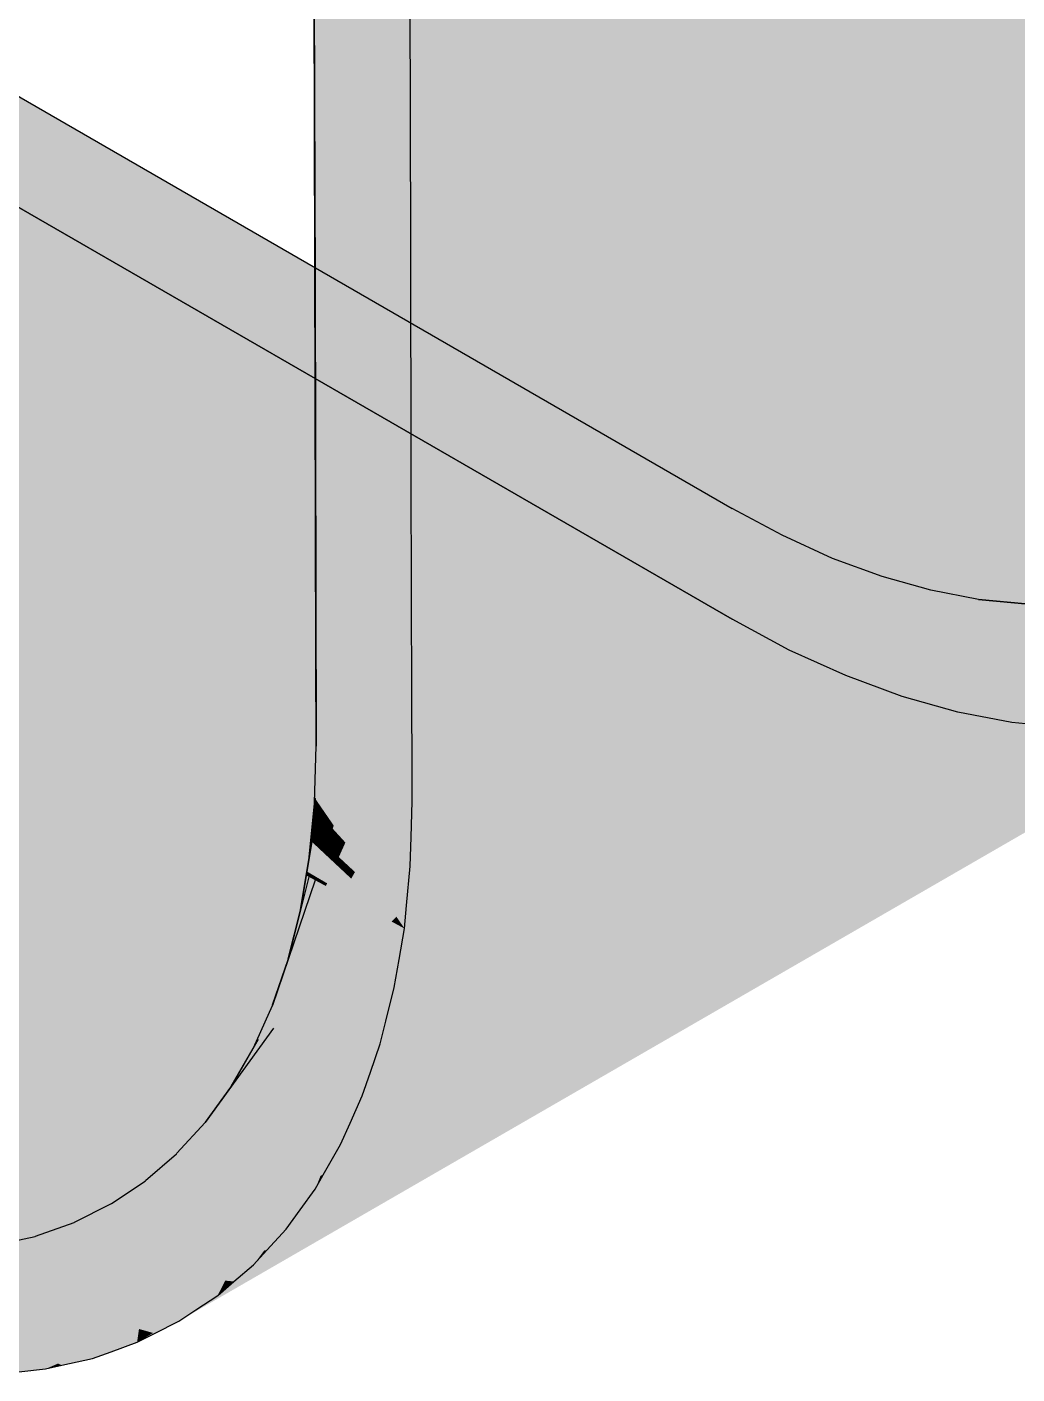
# Model space of a CAD drawing. Extents: x 0 to 2378, y 0 to 1682.
# Drawn here: x 1745.69 to 1767.58, y 993.34 to 1023.12 of the extents above; entities that cross this region are included whole.
import ezdxf

# ---------------------------------------------------------------- set-up
doc = ezdxf.new("R2010")
doc.units = 0
doc.layers.add('SOMBRA', color=8, linetype='CONTINUOUS')
doc.layers.add('VISIBLE', color=7, linetype='CONTINUOUS')

msp = doc.modelspace()

# ---------------------------------------------------------------- linework, layer by layer
at = {"layer": 'SOMBRA', "color": 253}
for points in [[(1752.0811, 1009.1642), (1751.7325, 1145.0155), (1776.4813, 1159.3041)], [(1752.0861, 1007.2235), (1752.0811, 1009.1642), (1776.4813, 1159.3041)], [(1752.0861, 1007.2235), (1776.4813, 1159.3041), (1776.8348, 1021.5122)], [(1705.9252, 1041.9891), (1761.2785, 1010.0241), (1705.7716, 1042.071)], [(1706.4291, 1041.7204), (1761.2785, 1010.0241), (1705.9252, 1041.9891)], [(1723.1517, 1032.8036), (1761.2785, 1010.0241), (1706.4291, 1041.7204)], [(1724.28, 1033.8347), (1761.2785, 1012.4736), (1726.8608, 1030.8258)], [(1726.8608, 1030.8258), (1766.2707, 1007.9747), (1723.1517, 1032.8036)], [(1723.1517, 1032.8036), (1766.2707, 1007.9747), (1761.2785, 1010.0241)], [(1767.6918, 1009.0538), (1766.2707, 1007.9747), (1726.8608, 1030.8258)], [(1752.0507, 1005.9538), (1776.8348, 1021.5122), (1776.7995, 1020.2425)], [(1752.0507, 1005.9538), (1752.0512, 1005.9717), (1776.8348, 1021.5122)], [(1752.0512, 1005.9717), (1752.0861, 1007.2235), (1776.8348, 1021.5122)], [(1751.9305, 1004.7495), (1776.7995, 1020.2425), (1776.6793, 1019.0382)], [(1751.9305, 1004.7495), (1751.9322, 1004.7665), (1776.7995, 1020.2425)], [(1751.9322, 1004.7665), (1752.0507, 1005.9538), (1776.7995, 1020.2425)], [(1768.0118, 1009.2968), (1767.6918, 1009.0538), (1762.3886, 1011.8816)], [(1768.3755, 1009.573), (1768.0118, 1009.2968), (1763.4988, 1011.3713)], [(1768.6941, 1009.8149), (1768.3755, 1009.573), (1764.5948, 1010.9671)], [(1768.9847, 1010.0356), (1768.6941, 1009.8149), (1765.6696, 1010.665)], [(1769.2361, 1010.2265), (1768.9847, 1010.0356), (1766.7232, 1010.465)], [(1763.7958, 1008.783), (1762.5442, 1009.3423), (1761.2785, 1010.0241)], [(1766.2707, 1007.9747), (1763.7958, 1008.783), (1761.2785, 1010.0241)], [(1767.6918, 1009.0538), (1768.896, 1008.4117), (1766.2707, 1007.9747)], [(1766.2707, 1007.9747), (1765.0403, 1008.3176), (1763.7958, 1008.783)], [(1768.896, 1008.4117), (1770.0713, 1007.785), (1766.2707, 1007.9747)], [(1768.6324, 1007.6317), (1767.4657, 1007.742), (1766.2707, 1007.9747)], [(1770.0713, 1007.785), (1768.6324, 1007.6317), (1766.2707, 1007.9747)]]:
    msp.add_solid(points, dxfattribs=at)
at = {"layer": 'SOMBRA', "color": 252}
for points in [[(1752.06, 1017.411), (1752.9621, 1038.6899), (1751.9168, 1073.1882)], [(1752.06, 1017.411), (1752.318, 1015.5552), (1752.9621, 1038.6899)], [(1752.318, 1015.5552), (1753.5108, 1020.5805), (1752.9621, 1038.6899)], [(1752.9621, 1038.6899), (1753.5108, 1020.5805), (1753.9791, 1025.272)], [(1721.8912, 1032.7643), (1761.2785, 1010.0241), (1719.447, 1031.3531)], [(1778.9375, 1027.5629), (1778.9245, 1032.6258), (1756.3918, 1019.6165)], [(1778.9245, 1032.6258), (1757.9289, 1029.1985), (1756.3918, 1019.6165)], [(1761.2785, 1010.0241), (1697.1425, 1018.4756), (1719.447, 1031.3531)], [(1756.3918, 1019.6165), (1757.9289, 1029.1985), (1754.1535, 1027.0188)], [(1778.9445, 1024.8083), (1778.9375, 1027.5629), (1755.4955, 1014.0287)], [(1778.9375, 1027.5629), (1756.3918, 1019.6165), (1755.4955, 1014.0287)], [(1754.1263, 1026.7466), (1754.1758, 1018.3371), (1754.1535, 1027.0188)], [(1756.3918, 1019.6165), (1754.1535, 1027.0188), (1754.1758, 1018.3371)], [(1753.9791, 1025.272), (1754.1596, 1018.2391), (1754.1263, 1026.7466)], [(1754.1263, 1026.7466), (1754.1596, 1018.2391), (1754.1758, 1018.3371)], [(1753.5108, 1020.5805), (1754.0003, 1017.2755), (1753.9791, 1025.272)], [(1753.9791, 1025.272), (1754.0003, 1017.2755), (1754.1596, 1018.2391)], [(1778.9501, 1022.6609), (1778.9445, 1024.8083), (1755.0078, 1010.9884)], [(1778.9445, 1024.8083), (1755.4955, 1014.0287), (1755.0078, 1010.9884)], [(1778.9546, 1020.9132), (1778.9501, 1022.6609), (1754.6276, 1008.6183)], [(1778.9501, 1022.6609), (1755.0078, 1010.9884), (1754.6276, 1008.6183)], [(1778.9562, 1020.2874), (1778.9546, 1020.9132), (1754.3182, 1006.6894)], [(1778.9546, 1020.9132), (1754.6276, 1008.6183), (1754.3182, 1006.6894)], [(1752.318, 1015.5552), (1752.7204, 1012.6622), (1753.5108, 1020.5805)], [(1752.7204, 1012.6622), (1753.6713, 1015.2841), (1753.5108, 1020.5805)], [(1753.5108, 1020.5805), (1753.6713, 1015.2841), (1754.0003, 1017.2755)], [(1765.2039, 1011.5686), (1778.9562, 1020.2874), (1754.2074, 1005.9987)], [(1778.9562, 1020.2874), (1754.3182, 1006.6894), (1754.2074, 1005.9987)], [(1778.9326, 1019.4948), (1778.9562, 1020.2874), (1765.2039, 1011.5686)], [(1755.4955, 1014.0287), (1756.3918, 1019.6165), (1754.1758, 1018.3371)], [(1778.9137, 1018.8586), (1778.9326, 1019.4948), (1765.2039, 1011.5686)], [(1778.9137, 1018.8586), (1765.2039, 1011.5686), (1754.165, 1004.5699)], [(1763.1861, 1008.9523), (1778.9137, 1018.8586), (1754.165, 1004.5699)], [(1778.8333, 1017.9862), (1778.9137, 1018.8586), (1763.1861, 1008.9523)], [(1761.2785, 1010.0241), (1736.5297, 995.7354), (1697.1425, 1018.4756)], [(1754.0003, 1017.2755), (1754.1791, 1013.2362), (1754.1596, 1018.2391)], [(1754.1596, 1018.2391), (1754.1887, 1013.2742), (1754.1758, 1018.3371)], [(1754.1596, 1018.2391), (1754.1791, 1013.2362), (1754.1887, 1013.2742)], [(1755.4955, 1014.0287), (1754.1758, 1018.3371), (1754.1887, 1013.2742)], [(1778.7865, 1017.4787), (1778.8333, 1017.9862), (1763.1861, 1008.9523)], [(1752.0861, 1007.2235), (1752.318, 1015.5552), (1752.06, 1017.411)], [(1765.7099, 1009.3133), (1778.7865, 1017.4787), (1754.0377, 1003.19)], [(1778.7865, 1017.4787), (1763.1861, 1008.9523), (1754.0377, 1003.19)], [(1778.668, 1016.7947), (1778.7865, 1017.4787), (1765.7099, 1009.3133)], [(1753.6713, 1015.2841), (1754.0128, 1012.5788), (1754.0003, 1017.2755)], [(1754.0003, 1017.2755), (1754.0128, 1012.5788), (1754.1791, 1013.2362)], [(1778.5602, 1016.1723), (1778.668, 1016.7947), (1765.7099, 1009.3133)], [(1778.5602, 1016.1723), (1765.7099, 1009.3133), (1753.8114, 1001.8836)], [(1763.5768, 1006.887), (1778.5602, 1016.1723), (1753.8114, 1001.8836)], [(1778.3741, 1015.4303), (1778.5602, 1016.1723), (1763.5768, 1006.887)], [(1752.0541, 1006.0759), (1752.7204, 1012.6622), (1752.318, 1015.5552)], [(1752.7204, 1012.6622), (1752.957, 1010.9612), (1753.6713, 1015.2841)], [(1752.957, 1010.9612), (1753.781, 1011.6626), (1753.6713, 1015.2841)], [(1753.6713, 1015.2841), (1753.781, 1011.6626), (1754.0128, 1012.5788)], [(1778.249, 1014.9312), (1778.3741, 1015.4303), (1763.5768, 1006.887)], [(1764.5875, 1006.5424), (1778.249, 1014.9312), (1753.5003, 1000.6425)], [(1778.249, 1014.9312), (1763.5768, 1006.887), (1753.5003, 1000.6425)], [(1778.0339, 1014.3057), (1778.249, 1014.9312), (1764.5875, 1006.5424)], [(1777.8531, 1013.78), (1778.0339, 1014.3057), (1764.5875, 1006.5424)], [(1763.7697, 1005.2023), (1777.8531, 1013.78), (1753.1043, 999.4913)], [(1777.8531, 1013.78), (1764.5875, 1006.5424), (1753.1043, 999.4913)], [(1755.0078, 1010.9884), (1755.4955, 1014.0287), (1754.1887, 1013.2742)], [(1777.5847, 1013.1783), (1777.8531, 1013.78), (1763.7697, 1005.2023)], [(1754.0128, 1012.5788), (1754.1898, 1010.502), (1754.1791, 1013.2362)], [(1754.1791, 1013.2362), (1754.1958, 1010.5196), (1754.1887, 1013.2742)], [(1754.1791, 1013.2362), (1754.1898, 1010.502), (1754.1958, 1010.5196)], [(1755.0078, 1010.9884), (1754.1887, 1013.2742), (1754.1958, 1010.5196)], [(1777.3722, 1012.7022), (1777.5847, 1013.1783), (1763.7697, 1005.2023)], [(1752.0541, 1006.0759), (1752.0618, 1006.0647), (1752.7204, 1012.6622)], [(1752.0618, 1006.0647), (1752.957, 1010.9612), (1752.7204, 1012.6622)], [(1777.3722, 1012.7022), (1763.7697, 1005.2023), (1752.6235, 998.4135)], [(1760.1241, 1002.2932), (1777.3722, 1012.7022), (1752.6235, 998.4135)], [(1753.781, 1011.6626), (1754.0196, 1010.0027), (1754.0128, 1012.5788)], [(1754.0128, 1012.5788), (1754.0196, 1010.0027), (1754.1898, 1010.502)], [(1776.9915, 1012.0316), (1777.3722, 1012.7022), (1760.1241, 1002.2932)], [(1776.8136, 1011.7183), (1776.9915, 1012.0316), (1760.1241, 1002.2932)], [(1763.6824, 1003.871), (1776.8136, 1011.7183), (1752.0649, 997.4296)], [(1776.8136, 1011.7183), (1760.1241, 1002.2932), (1752.0649, 997.4296)], [(1776.4809, 1011.2602), (1776.8136, 1011.7183), (1763.6824, 1003.871)], [(1752.957, 1010.9612), (1753.1863, 1009.3121), (1753.781, 1011.6626)], [(1753.1863, 1009.3121), (1753.8467, 1009.4953), (1753.781, 1011.6626)], [(1753.781, 1011.6626), (1753.8467, 1009.4953), (1754.0196, 1010.0027)], [(1765.2039, 1011.5686), (1754.1839, 1005.2061), (1754.165, 1004.5699)], [(1765.2039, 1011.5686), (1754.2074, 1005.9987), (1754.1839, 1005.2061)], [(1776.1701, 1010.8324), (1776.4809, 1011.2602), (1763.6824, 1003.871)], [(1776.1701, 1010.8324), (1763.6824, 1003.871), (1751.4214, 996.5437)], [(1761.0482, 1001.8836), (1776.1701, 1010.8324), (1751.4214, 996.5437)], [(1752.0618, 1006.0647), (1752.1312, 1005.9638), (1752.957, 1010.9612)], [(1752.1312, 1005.9638), (1753.1863, 1009.3121), (1752.957, 1010.9612)], [(1754.6276, 1008.6183), (1755.0078, 1010.9884), (1754.1958, 1010.5196)], [(1775.7419, 1010.367), (1776.1701, 1010.8324), (1761.0482, 1001.8836)], [(1754.0196, 1010.0027), (1754.1982, 1008.3652), (1754.1898, 1010.502)], [(1754.1898, 1010.502), (1754.2013, 1008.3722), (1754.1958, 1010.5196)], [(1754.1898, 1010.502), (1754.1982, 1008.3652), (1754.2013, 1008.3722)], [(1754.6276, 1008.6183), (1754.1958, 1010.5196), (1754.2013, 1008.3722)], [(1775.4489, 1010.0486), (1775.7419, 1010.367), (1761.0482, 1001.8836)], [(1761.2785, 1010.0241), (1762.5442, 1009.3423), (1736.5297, 995.7354)], [(1761.4823, 1001.8644), (1775.4489, 1010.0486), (1750.7002, 995.7599)], [(1775.4489, 1010.0486), (1761.0482, 1001.8836), (1750.7002, 995.7599)], [(1753.8467, 1009.4953), (1754.025, 1007.9786), (1754.0196, 1010.0027)], [(1754.0196, 1010.0027), (1754.025, 1007.9786), (1754.1982, 1008.3652)], [(1775.0158, 1009.678), (1775.4489, 1010.0486), (1761.4823, 1001.8644)], [(1774.657, 1009.3709), (1775.0158, 1009.678), (1761.4823, 1001.8644)], [(1762.5442, 1009.3423), (1737.7955, 995.0536), (1736.5297, 995.7354)], [(1762.5442, 1009.3423), (1763.7958, 1008.783), (1737.7955, 995.0536)], [(1760.2972, 1001.0391), (1774.657, 1009.3709), (1749.9082, 995.0822)], [(1774.657, 1009.3709), (1761.4823, 1001.8644), (1749.9082, 995.0822)], [(1752.1312, 1005.9638), (1752.2832, 1005.7426), (1753.1863, 1009.3121)], [(1752.2832, 1005.7426), (1753.3596, 1008.0662), (1753.1863, 1009.3121)], [(1753.1863, 1009.3121), (1753.3596, 1008.0662), (1753.8467, 1009.4953)], [(1753.3596, 1008.0662), (1753.901, 1007.7018), (1753.8467, 1009.4953)], [(1765.7099, 1009.3133), (1753.9192, 1002.506), (1753.8114, 1001.8836)], [(1753.8467, 1009.4953), (1753.901, 1007.7018), (1754.025, 1007.9786)], [(1765.7099, 1009.3133), (1754.0377, 1003.19), (1753.9192, 1002.506)], [(1774.1733, 1009.0504), (1774.657, 1009.3709), (1760.2972, 1001.0391)], [(1773.7943, 1008.7993), (1774.1733, 1009.0504), (1760.2972, 1001.0391)], [(1763.7958, 1008.783), (1739.047, 994.4943), (1737.7955, 995.0536)], [(1763.7958, 1008.783), (1765.0403, 1008.3176), (1739.047, 994.4943)], [(1758.972, 1000.2794), (1773.7943, 1008.7993), (1749.0455, 994.5106)], [(1773.7943, 1008.7993), (1760.2972, 1001.0391), (1749.0455, 994.5106)], [(1763.1861, 1008.9523), (1754.0845, 1003.6975), (1754.0377, 1003.19)], [(1763.1861, 1008.9523), (1754.165, 1004.5699), (1754.0845, 1003.6975)], [(1773.2635, 1008.5306), (1773.7943, 1008.7993), (1758.972, 1000.2794)], [(1754.3182, 1006.6894), (1754.6276, 1008.6183), (1754.2013, 1008.3722)], [(1772.875, 1008.3339), (1773.2635, 1008.5306), (1758.972, 1000.2794)], [(1765.0403, 1008.3176), (1740.2916, 994.0289), (1739.047, 994.4943)], [(1765.0403, 1008.3176), (1766.2707, 1007.9747), (1740.2916, 994.0289)], [(1757.808, 999.7593), (1772.875, 1008.3339), (1748.1263, 994.0452)], [(1772.875, 1008.3339), (1758.972, 1000.2794), (1748.1263, 994.0452)], [(1754.025, 1007.9786), (1754.205, 1006.6231), (1754.1982, 1008.3652)], [(1754.1982, 1008.3652), (1754.2058, 1006.6245), (1754.2013, 1008.3722)], [(1754.1982, 1008.3652), (1754.205, 1006.6231), (1754.2058, 1006.6245)], [(1754.3182, 1006.6894), (1754.2013, 1008.3722), (1754.2058, 1006.6245)], [(1772.2995, 1008.126), (1772.875, 1008.3339), (1757.808, 999.7593)], [(1771.8922, 1007.9787), (1772.2995, 1008.126), (1757.808, 999.7593)], [(1766.2707, 1007.9747), (1741.5219, 993.686), (1740.2916, 994.0289)], [(1766.2707, 1007.9747), (1767.4657, 1007.742), (1741.5219, 993.686)], [(1754.9906, 998.4614), (1771.8922, 1007.9787), (1747.1434, 993.6901)], [(1771.8922, 1007.9787), (1757.808, 999.7593), (1747.1434, 993.6901)], [(1752.2832, 1005.7426), (1752.4733, 1005.466), (1753.3596, 1008.0662)], [(1752.4733, 1005.466), (1753.5265, 1006.8658), (1753.3596, 1008.0662)], [(1753.3596, 1008.0662), (1753.5265, 1006.8658), (1753.901, 1007.7018)], [(1753.901, 1007.7018), (1754.0294, 1006.319), (1754.025, 1007.9786)], [(1754.025, 1007.9786), (1754.0294, 1006.319), (1754.205, 1006.6231)], [(1771.2109, 1007.8262), (1771.8922, 1007.9787), (1754.9906, 998.4614)], [(1770.8527, 1007.746), (1771.2109, 1007.8262), (1754.9906, 998.4614)], [(1767.4657, 1007.742), (1742.7169, 993.4533), (1741.5219, 993.686)], [(1767.4657, 1007.742), (1768.6324, 1007.6317), (1742.7169, 993.4533)], [(1768.6324, 1007.6317), (1743.8836, 993.3431), (1742.7169, 993.4533)], [(1768.6324, 1007.6317), (1769.7638, 1007.6317), (1743.8836, 993.3431)], [(1769.7638, 1007.6317), (1745.015, 993.3431), (1743.8836, 993.3431)], [(1769.7638, 1007.6317), (1756.8117, 999.919), (1745.015, 993.3431)], [(1756.8117, 999.919), (1770.8527, 1007.746), (1746.104, 993.4574)], [(1770.8527, 1007.746), (1754.9906, 998.4614), (1746.104, 993.4574)], [(1753.5265, 1006.8658), (1753.9472, 1006.1767), (1753.901, 1007.7018)], [(1753.901, 1007.7018), (1753.9472, 1006.1767), (1754.0294, 1006.319)], [(1770.2609, 1007.6839), (1770.8527, 1007.746), (1756.8117, 999.919)], [(1769.7638, 1007.6317), (1770.2609, 1007.6839), (1756.8117, 999.919)], [(1752.4733, 1005.466), (1752.7313, 1005.0906), (1753.5265, 1006.8658)], [(1752.7313, 1005.0906), (1753.6854, 1005.7232), (1753.5265, 1006.8658)], [(1763.5768, 1006.887), (1753.6254, 1001.1416), (1753.5003, 1000.6425)], [(1753.5265, 1006.8658), (1753.6854, 1005.7232), (1753.9472, 1006.1767)], [(1763.5768, 1006.887), (1753.8114, 1001.8836), (1753.6254, 1001.1416)], [(1754.0294, 1006.319), (1754.2074, 1005.9987), (1754.205, 1006.6231)], [(1754.205, 1006.6231), (1754.2074, 1005.9987), (1754.2058, 1006.6245)], [(1754.3182, 1006.6894), (1754.2058, 1006.6245), (1754.2074, 1005.9987)], [(1764.5875, 1006.5424), (1753.2852, 1000.017), (1753.1043, 999.4913)], [(1764.5875, 1006.5424), (1753.5003, 1000.6425), (1753.2852, 1000.017)], [(1753.9472, 1006.1767), (1754.0329, 1004.9969), (1754.0294, 1006.319)], [(1754.0294, 1006.319), (1754.0329, 1004.9969), (1754.1573, 1005.1693)], [(1754.0294, 1006.319), (1754.1573, 1005.1693), (1754.2074, 1005.9987)], [(1752.0507, 1005.9538), (1752.0618, 1006.0647), (1752.0541, 1006.0759)], [(1752.0507, 1005.9537), (1752.1312, 1005.9638), (1752.0618, 1006.0647)], [(1753.6854, 1005.7232), (1753.985, 1004.9305), (1753.9472, 1006.1767)], [(1753.9472, 1006.1767), (1753.985, 1004.9305), (1754.0329, 1004.9969)], [(1752.0165, 1005.6113), (1752.0804, 1005.6565), (1752.0277, 1005.7229)], [(1752.0277, 1005.7229), (1752.0977, 1005.7611), (1752.0392, 1005.8385)], [(1752.0277, 1005.7229), (1752.0804, 1005.6565), (1752.0977, 1005.7611)], [(1752.0392, 1005.8385), (1752.1148, 1005.8646), (1752.0507, 1005.9537)], [(1752.0392, 1005.8385), (1752.0977, 1005.7611), (1752.1148, 1005.8646)], [(1752.0507, 1005.9537), (1752.1148, 1005.8646), (1752.1312, 1005.9638)], [(1752.0804, 1005.6565), (1752.2401, 1005.5723), (1752.0977, 1005.7611)], [(1752.0977, 1005.7611), (1752.2622, 1005.6596), (1752.1148, 1005.8646)], [(1752.0977, 1005.7611), (1752.2401, 1005.5723), (1752.2622, 1005.6596)], [(1752.1148, 1005.8646), (1752.2832, 1005.7426), (1752.1312, 1005.9638)], [(1752.1148, 1005.8646), (1752.2622, 1005.6596), (1752.2832, 1005.7426)], [(1752.2622, 1005.6596), (1752.4733, 1005.466), (1752.2832, 1005.7426)], [(1752.7313, 1005.0906), (1753.0514, 1004.625), (1753.6854, 1005.7232)], [(1753.0514, 1004.625), (1753.8262, 1004.7106), (1753.6854, 1005.7232)], [(1753.6854, 1005.7232), (1753.8262, 1004.7106), (1753.985, 1004.9305)], [(1754.1573, 1005.1693), (1754.1839, 1005.2061), (1754.2074, 1005.9987)], [(1751.9966, 1005.4116), (1752.0478, 1005.459), (1752.0061, 1005.5065)], [(1751.9966, 1005.4116), (1752.0333, 1005.3716), (1752.0478, 1005.459)], [(1752.0061, 1005.5065), (1752.0636, 1005.5549), (1752.0165, 1005.6113)], [(1752.0061, 1005.5065), (1752.0478, 1005.459), (1752.0636, 1005.5549)], [(1752.0165, 1005.6113), (1752.0636, 1005.5549), (1752.0804, 1005.6565)], [(1752.0333, 1005.3716), (1752.1748, 1005.3142), (1752.0478, 1005.459)], [(1752.0478, 1005.459), (1752.1957, 1005.3967), (1752.0636, 1005.5549)], [(1752.0478, 1005.459), (1752.1748, 1005.3142), (1752.1957, 1005.3967)], [(1752.0636, 1005.5549), (1752.2176, 1005.4835), (1752.0804, 1005.6565)], [(1752.0636, 1005.5549), (1752.1957, 1005.3967), (1752.2176, 1005.4835)], [(1752.0804, 1005.6565), (1752.2176, 1005.4835), (1752.2401, 1005.5723)], [(1752.1957, 1005.3967), (1752.4007, 1005.2529), (1752.2176, 1005.4835)], [(1752.2176, 1005.4835), (1752.4257, 1005.3263), (1752.2401, 1005.5723)], [(1752.2176, 1005.4835), (1752.4007, 1005.2529), (1752.4257, 1005.3263)], [(1752.2401, 1005.5723), (1752.4502, 1005.3981), (1752.2622, 1005.6596)], [(1752.2401, 1005.5723), (1752.4257, 1005.3263), (1752.4502, 1005.3981)], [(1752.2622, 1005.6596), (1752.4502, 1005.3981), (1752.4733, 1005.466)], [(1752.4502, 1005.3981), (1752.7313, 1005.0906), (1752.4733, 1005.466)], [(1751.9305, 1004.7495), (1751.9895, 1005.1064), (1751.9681, 1005.1264)], [(1751.9681, 1005.1264), (1751.9943, 1005.1354), (1751.9712, 1005.1573)], [(1751.9681, 1005.1264), (1751.9895, 1005.1064), (1751.9943, 1005.1354)], [(1751.9712, 1005.1573), (1752.001, 1005.1763), (1751.9756, 1005.2011)], [(1751.9712, 1005.1573), (1751.9943, 1005.1354), (1752.001, 1005.1763)], [(1751.9756, 1005.2011), (1752.0098, 1005.2293), (1751.9813, 1005.258)], [(1751.9756, 1005.2011), (1752.001, 1005.1763), (1752.0098, 1005.2293)], [(1751.9813, 1005.258), (1752.0206, 1005.2947), (1751.9883, 1005.3285)], [(1751.9813, 1005.258), (1752.0098, 1005.2293), (1752.0206, 1005.2947)], [(1751.9883, 1005.3285), (1752.0333, 1005.3716), (1751.9966, 1005.4116)], [(1751.9883, 1005.3285), (1752.0206, 1005.2947), (1752.0333, 1005.3716)], [(1751.9895, 1005.1064), (1752.1033, 1005.0316), (1751.9943, 1005.1354)], [(1751.9943, 1005.1354), (1752.1124, 1005.0676), (1752.001, 1005.1763)], [(1751.9943, 1005.1354), (1752.1033, 1005.0316), (1752.1124, 1005.0676)], [(1752.001, 1005.1763), (1752.1242, 1005.1143), (1752.0098, 1005.2293)], [(1752.001, 1005.1763), (1752.1124, 1005.0676), (1752.1242, 1005.1143)], [(1752.0098, 1005.2293), (1752.1387, 1005.1715), (1752.0206, 1005.2947)], [(1752.0098, 1005.2293), (1752.1242, 1005.1143), (1752.1387, 1005.1715)], [(1752.0206, 1005.2947), (1752.1556, 1005.2385), (1752.0333, 1005.3716)], [(1752.0206, 1005.2947), (1752.1387, 1005.1715), (1752.1556, 1005.2385)], [(1752.0333, 1005.3716), (1752.1556, 1005.2385), (1752.1748, 1005.3142)], [(1752.1242, 1005.1143), (1752.3115, 1004.9912), (1752.1387, 1005.1715)], [(1752.1387, 1005.1715), (1752.3308, 1005.0478), (1752.1556, 1005.2385)], [(1752.1387, 1005.1715), (1752.3115, 1004.9912), (1752.3308, 1005.0478)], [(1752.1556, 1005.2385), (1752.3525, 1005.1115), (1752.1748, 1005.3142)], [(1752.1556, 1005.2385), (1752.3308, 1005.0478), (1752.3525, 1005.1115)], [(1752.1748, 1005.3142), (1752.3761, 1005.1806), (1752.1957, 1005.3967)], [(1752.1748, 1005.3142), (1752.3525, 1005.1115), (1752.3761, 1005.1806)], [(1752.1957, 1005.3967), (1752.3761, 1005.1806), (1752.4007, 1005.2529)], [(1752.3525, 1005.1115), (1752.6335, 1004.8722), (1752.3761, 1005.1806)], [(1752.3761, 1005.1806), (1752.6585, 1004.928), (1752.4007, 1005.2529)], [(1752.3761, 1005.1806), (1752.6335, 1004.8722), (1752.6585, 1004.928)], [(1752.4007, 1005.2529), (1752.6837, 1004.9844), (1752.4257, 1005.3263)], [(1752.4007, 1005.2529), (1752.6585, 1004.928), (1752.6837, 1004.9844)], [(1752.4257, 1005.3263), (1752.7083, 1005.0392), (1752.4502, 1005.3981)], [(1752.4257, 1005.3263), (1752.6837, 1004.9844), (1752.7083, 1005.0392)], [(1752.4502, 1005.3981), (1752.7083, 1005.0392), (1752.7313, 1005.0906)], [(1763.7697, 1005.2023), (1752.8359, 998.8896), (1752.6235, 998.4135)], [(1763.7697, 1005.2023), (1753.1043, 999.4913), (1752.8359, 998.8896)], [(1754.0329, 1004.9969), (1754.0673, 1003.6788), (1754.1573, 1005.1693)], [(1754.1573, 1005.1693), (1754.0673, 1003.6788), (1754.0845, 1003.6975)], [(1754.1573, 1005.1693), (1754.0845, 1003.6975), (1754.165, 1004.5699)], [(1754.1573, 1005.1693), (1754.165, 1004.5699), (1754.1839, 1005.2061)], [(1751.881, 1004.4496), (1752.0968, 1005.006), (1751.9895, 1005.1064)], [(1751.881, 1004.4496), (1751.9464, 1004.4114), (1752.0968, 1005.006)], [(1751.9464, 1004.4114), (1752.2634, 1004.8501), (1752.0968, 1005.006)], [(1751.9464, 1004.4114), (1752.0861, 1004.3298), (1752.2634, 1004.8501)], [(1751.9895, 1005.1064), (1752.0968, 1005.006), (1752.1033, 1005.0316)], [(1752.0861, 1004.3298), (1752.5172, 1004.6126), (1752.2634, 1004.8501)], [(1752.0968, 1005.006), (1752.2709, 1004.872), (1752.1033, 1005.0316)], [(1752.0968, 1005.006), (1752.2634, 1004.8501), (1752.2709, 1004.872)], [(1752.1033, 1005.0316), (1752.2814, 1004.9028), (1752.1124, 1005.0676)], [(1752.1033, 1005.0316), (1752.2709, 1004.872), (1752.2814, 1004.9028)], [(1752.1124, 1005.0676), (1752.2949, 1004.9426), (1752.1242, 1005.1143)], [(1752.1124, 1005.0676), (1752.2814, 1004.9028), (1752.2949, 1004.9426)], [(1752.1242, 1005.1143), (1752.2949, 1004.9426), (1752.3115, 1004.9912)], [(1752.2634, 1004.8501), (1752.525, 1004.6301), (1752.2709, 1004.872)], [(1752.2634, 1004.8501), (1752.5172, 1004.6126), (1752.525, 1004.6301)], [(1752.2709, 1004.872), (1752.536, 1004.6545), (1752.2814, 1004.9028)], [(1752.2709, 1004.872), (1752.525, 1004.6301), (1752.536, 1004.6545)], [(1752.2814, 1004.9028), (1752.5501, 1004.686), (1752.2949, 1004.9426)], [(1752.2814, 1004.9028), (1752.536, 1004.6545), (1752.5501, 1004.686)], [(1752.2949, 1004.9426), (1752.5673, 1004.7244), (1752.3115, 1004.9912)], [(1752.2949, 1004.9426), (1752.5501, 1004.686), (1752.5673, 1004.7244)], [(1752.3115, 1004.9912), (1752.5872, 1004.7688), (1752.3308, 1005.0478)], [(1752.3115, 1004.9912), (1752.5673, 1004.7244), (1752.5872, 1004.7688)], [(1752.3308, 1005.0478), (1752.6095, 1004.8186), (1752.3525, 1005.1115)], [(1752.3308, 1005.0478), (1752.5872, 1004.7688), (1752.6095, 1004.8186)], [(1752.3525, 1005.1115), (1752.6095, 1004.8186), (1752.6335, 1004.8722)], [(1752.6095, 1004.8186), (1752.9649, 1004.4752), (1752.6335, 1004.8722)], [(1752.6335, 1004.8722), (1752.9872, 1004.5138), (1752.6585, 1004.928)], [(1752.6335, 1004.8722), (1752.9649, 1004.4752), (1752.9872, 1004.5138)], [(1752.6585, 1004.928), (1753.0096, 1004.5526), (1752.6837, 1004.9844)], [(1752.6585, 1004.928), (1752.9872, 1004.5138), (1753.0096, 1004.5526)], [(1752.6837, 1004.9844), (1753.0312, 1004.59), (1752.7083, 1005.0392)], [(1752.6837, 1004.9844), (1753.0096, 1004.5526), (1753.0312, 1004.59)], [(1752.7083, 1005.0392), (1753.0514, 1004.625), (1752.7313, 1005.0906)], [(1752.7083, 1005.0392), (1753.0312, 1004.59), (1753.0514, 1004.625)], [(1753.8262, 1004.7106), (1754.0243, 1003.6326), (1753.985, 1004.9305)], [(1753.985, 1004.9305), (1754.0365, 1003.6457), (1754.0329, 1004.9969)], [(1753.985, 1004.9305), (1754.0243, 1003.6326), (1754.0365, 1003.6457)], [(1754.0329, 1004.9969), (1754.0365, 1003.6457), (1754.0673, 1003.6788)], [(1752.0861, 1004.3298), (1752.3274, 1004.1889), (1752.5172, 1004.6126)], [(1752.3274, 1004.1889), (1752.8594, 1004.2925), (1752.5172, 1004.6126)], [(1752.5172, 1004.6126), (1752.8666, 1004.3049), (1752.525, 1004.6301)], [(1752.5172, 1004.6126), (1752.8594, 1004.2925), (1752.8666, 1004.3049)], [(1752.525, 1004.6301), (1752.8766, 1004.3224), (1752.536, 1004.6545)], [(1752.525, 1004.6301), (1752.8666, 1004.3049), (1752.8766, 1004.3224)], [(1752.536, 1004.6545), (1752.8895, 1004.3447), (1752.5501, 1004.686)], [(1752.536, 1004.6545), (1752.8766, 1004.3224), (1752.8895, 1004.3447)], [(1752.5501, 1004.686), (1752.9052, 1004.3718), (1752.5673, 1004.7244)], [(1752.5501, 1004.686), (1752.8895, 1004.3447), (1752.9052, 1004.3718)], [(1752.5673, 1004.7244), (1752.9232, 1004.403), (1752.5872, 1004.7688)], [(1752.5673, 1004.7244), (1752.9052, 1004.3718), (1752.9232, 1004.403)], [(1752.5872, 1004.7688), (1752.9433, 1004.4379), (1752.6095, 1004.8186)], [(1752.5872, 1004.7688), (1752.9232, 1004.403), (1752.9433, 1004.4379)], [(1752.6095, 1004.8186), (1752.9433, 1004.4379), (1752.9649, 1004.4752)], [(1752.9872, 1004.5138), (1753.3687, 1004.0766), (1753.0096, 1004.5526)], [(1753.0096, 1004.5526), (1753.3845, 1004.0985), (1753.0312, 1004.59)], [(1753.0096, 1004.5526), (1753.3687, 1004.0766), (1753.3845, 1004.0985)], [(1753.0312, 1004.59), (1753.3993, 1004.1189), (1753.0514, 1004.625)], [(1753.0312, 1004.59), (1753.3845, 1004.0985), (1753.3993, 1004.1189)], [(1753.0514, 1004.625), (1753.3993, 1004.1189), (1753.8262, 1004.7106)], [(1753.3993, 1004.1189), (1753.9825, 1003.5874), (1753.8262, 1004.7106)], [(1753.8262, 1004.7106), (1753.9825, 1003.5874), (1754.0243, 1003.6326)], [(1751.1174, 1001.4876), (1752.3004, 1004.1286), (1752.0615, 1004.2577)], [(1751.4638, 1002.5041), (1752.0615, 1004.2577), (1751.926, 1004.3309)], [(1751.7396, 1003.5942), (1751.926, 1004.3309), (1751.8667, 1004.363)], [(1751.9464, 1004.4114), (1751.881, 1004.4496), (1751.8667, 1004.363)], [(1751.9464, 1004.4114), (1751.8667, 1004.363), (1751.926, 1004.3309)], [(1752.0861, 1004.3298), (1751.9464, 1004.4114), (1751.926, 1004.3309)], [(1752.0861, 1004.3298), (1751.926, 1004.3309), (1752.0615, 1004.2577)], [(1752.3274, 1004.1889), (1752.0861, 1004.3298), (1752.0615, 1004.2577)], [(1752.3274, 1004.1889), (1752.0615, 1004.2577), (1752.3004, 1004.1286)], [(1752.3274, 1004.1889), (1752.6805, 1003.9827), (1752.8594, 1004.2925)], [(1752.6805, 1003.9827), (1753.2564, 1003.921), (1752.8594, 1004.2925)], [(1752.8594, 1004.2925), (1753.2619, 1003.9286), (1752.8666, 1004.3049)], [(1752.8594, 1004.2925), (1753.2564, 1003.921), (1753.2619, 1003.9286)], [(1752.8666, 1004.3049), (1753.2695, 1003.9392), (1752.8766, 1004.3224)], [(1752.8666, 1004.3049), (1753.2619, 1003.9286), (1753.2695, 1003.9392)], [(1752.8766, 1004.3224), (1753.2793, 1003.9527), (1752.8895, 1004.3447)], [(1752.8766, 1004.3224), (1753.2695, 1003.9392), (1753.2793, 1003.9527)], [(1752.8895, 1004.3447), (1753.2911, 1003.969), (1752.9052, 1004.3718)], [(1752.8895, 1004.3447), (1753.2793, 1003.9527), (1753.2911, 1003.969)], [(1752.9052, 1004.3718), (1753.3047, 1003.9878), (1752.9232, 1004.403)], [(1752.9052, 1004.3718), (1753.2911, 1003.969), (1753.3047, 1003.9878)], [(1752.9232, 1004.403), (1753.3197, 1004.0087), (1752.9433, 1004.4379)], [(1752.9232, 1004.403), (1753.3047, 1003.9878), (1753.3197, 1004.0087)], [(1752.9433, 1004.4379), (1753.3358, 1004.0309), (1752.9649, 1004.4752)], [(1752.9433, 1004.4379), (1753.3197, 1004.0087), (1753.3358, 1004.0309)], [(1752.9649, 1004.4752), (1753.3523, 1004.0538), (1752.9872, 1004.5138)], [(1752.9649, 1004.4752), (1753.3358, 1004.0309), (1753.3523, 1004.0538)], [(1752.9872, 1004.5138), (1753.3523, 1004.0538), (1753.3687, 1004.0766)], [(1752.6544, 1003.9374), (1752.3004, 1004.1286), (1750.7676, 1000.7068)], [(1752.6544, 1003.9374), (1750.7676, 1000.7068), (1750.8059, 1000.7359)], [(1753.096, 1003.6988), (1752.6544, 1003.9374), (1750.8059, 1000.7359)], [(1752.6805, 1003.9827), (1752.3274, 1004.1889), (1752.3004, 1004.1286)], [(1752.6805, 1003.9827), (1752.3004, 1004.1286), (1752.6544, 1003.9374)], [(1753.117, 1003.7278), (1752.6805, 1003.9827), (1752.6544, 1003.9374)], [(1753.117, 1003.7278), (1752.6544, 1003.9374), (1753.096, 1003.6988)], [(1752.6805, 1003.9827), (1753.117, 1003.7278), (1753.2564, 1003.921)], [(1753.2619, 1003.9286), (1753.8151, 1003.4071), (1753.2695, 1003.9392)], [(1753.2695, 1003.9392), (1753.8183, 1003.4106), (1753.2793, 1003.9527)], [(1753.2695, 1003.9392), (1753.8151, 1003.4071), (1753.8183, 1003.4106)], [(1753.2793, 1003.9527), (1753.8223, 1003.4148), (1753.2911, 1003.969)], [(1753.2793, 1003.9527), (1753.8183, 1003.4106), (1753.8223, 1003.4148)], [(1753.2911, 1003.969), (1753.8267, 1003.4196), (1753.3047, 1003.9878)], [(1753.2911, 1003.969), (1753.8223, 1003.4148), (1753.8267, 1003.4196)], [(1753.3047, 1003.9878), (1753.8317, 1003.4249), (1753.3197, 1004.0087)], [(1753.3047, 1003.9878), (1753.8267, 1003.4196), (1753.8317, 1003.4249)], [(1753.3197, 1004.0087), (1753.8369, 1003.4306), (1753.3358, 1004.0309)], [(1753.3197, 1004.0087), (1753.8317, 1003.4249), (1753.8369, 1003.4306)], [(1753.3358, 1004.0309), (1753.8422, 1003.4363), (1753.3523, 1004.0538)], [(1753.3358, 1004.0309), (1753.8369, 1003.4306), (1753.8422, 1003.4363)], [(1753.3523, 1004.0538), (1753.8475, 1003.442), (1753.3687, 1004.0766)], [(1753.3523, 1004.0538), (1753.8422, 1003.4363), (1753.8475, 1003.442)], [(1753.3687, 1004.0766), (1753.8526, 1003.4475), (1753.3845, 1004.0985)], [(1753.3687, 1004.0766), (1753.8475, 1003.442), (1753.8526, 1003.4475)], [(1753.3845, 1004.0985), (1753.8573, 1003.4525), (1753.3993, 1004.1189)], [(1753.3845, 1004.0985), (1753.8526, 1003.4475), (1753.8573, 1003.4525)], [(1753.3993, 1004.1189), (1753.8573, 1003.4525), (1753.9825, 1003.5874)], [(1753.096, 1003.6988), (1750.8059, 1000.7359), (1751.142, 1000.9911)], [(1753.7552, 1003.3426), (1753.096, 1003.6988), (1751.142, 1000.9911)], [(1763.6824, 1003.871), (1751.7321, 996.9715), (1751.4214, 996.5437)], [(1763.6824, 1003.871), (1752.0649, 997.4296), (1751.7321, 996.9715)], [(1753.7627, 1003.3506), (1753.117, 1003.7278), (1753.096, 1003.6988)], [(1753.7627, 1003.3506), (1753.096, 1003.6988), (1753.7552, 1003.3426)], [(1753.117, 1003.7278), (1753.8107, 1003.4024), (1753.2564, 1003.921)], [(1753.117, 1003.7278), (1753.7627, 1003.3506), (1753.8107, 1003.4024)], [(1753.2564, 1003.921), (1753.8126, 1003.4044), (1753.2619, 1003.9286)], [(1753.2564, 1003.921), (1753.8107, 1003.4024), (1753.8126, 1003.4044)], [(1753.2619, 1003.9286), (1753.8126, 1003.4044), (1753.8151, 1003.4071)], [(1754.0243, 1003.6326), (1754.0377, 1003.19), (1754.0365, 1003.6457)], [(1754.0365, 1003.6457), (1754.0377, 1003.19), (1754.0673, 1003.6788)], [(1754.0673, 1003.6788), (1754.0377, 1003.19), (1754.0845, 1003.6975)], [(1753.7552, 1003.3426), (1751.142, 1000.9911), (1752.6022, 1002.0999)], [(1753.7552, 1003.3426), (1752.6022, 1002.0999), (1754.0377, 1003.19)], [(1753.7627, 1003.3506), (1753.7552, 1003.3426), (1754.0377, 1003.19)], [(1753.7627, 1003.3506), (1754.0377, 1003.19), (1753.8107, 1003.4024)], [(1753.8107, 1003.4024), (1754.0377, 1003.19), (1753.8126, 1003.4044)], [(1753.8126, 1003.4044), (1754.0377, 1003.19), (1753.8151, 1003.4071)], [(1753.8151, 1003.4071), (1754.0377, 1003.19), (1753.8183, 1003.4106)], [(1753.8183, 1003.4106), (1754.0377, 1003.19), (1753.8223, 1003.4148)], [(1753.8223, 1003.4148), (1754.0377, 1003.19), (1753.8267, 1003.4196)], [(1753.8267, 1003.4196), (1754.0377, 1003.19), (1753.8317, 1003.4249)], [(1753.8317, 1003.4249), (1754.0377, 1003.19), (1753.8369, 1003.4306)], [(1753.8369, 1003.4306), (1754.0377, 1003.19), (1753.8422, 1003.4363)], [(1753.8422, 1003.4363), (1754.0377, 1003.19), (1753.8475, 1003.442)], [(1753.8475, 1003.442), (1754.0377, 1003.19), (1753.8526, 1003.4475)], [(1753.8526, 1003.4475), (1754.0377, 1003.19), (1753.8573, 1003.4525)], [(1753.8573, 1003.4525), (1754.0377, 1003.19), (1753.9825, 1003.5874)], [(1753.9825, 1003.5874), (1754.0377, 1003.19), (1754.0243, 1003.6326)], [(1752.6022, 1002.0999), (1753.5057, 1002.1454), (1754.0377, 1003.19)], [(1753.5057, 1002.1454), (1753.806, 1002.4072), (1754.0377, 1003.19)], [(1753.806, 1002.4072), (1753.8876, 1002.4784), (1754.0377, 1003.19)], [(1753.8876, 1002.4784), (1753.9192, 1002.506), (1754.0377, 1003.19)], [(1753.8876, 1002.4784), (1753.6024, 1001.1263), (1753.6254, 1001.1416)], [(1753.806, 1002.4072), (1753.6024, 1001.1263), (1753.8876, 1002.4784)], [(1753.8876, 1002.4784), (1753.6254, 1001.1416), (1753.8114, 1001.8836)], [(1753.8876, 1002.4784), (1753.8114, 1001.8836), (1753.9192, 1002.506)], [(1760.1241, 1002.2932), (1752.2428, 997.7429), (1752.0649, 997.4296)], [(1760.1241, 1002.2932), (1752.6235, 998.4135), (1752.2428, 997.7429)], [(1753.806, 1002.4072), (1753.3837, 1000.9812), (1753.6024, 1001.1263)], [(1753.5057, 1002.1454), (1753.3837, 1000.9812), (1753.806, 1002.4072)], [(1748.3031, 997.6092), (1752.6722, 1000.5089), (1753.5057, 1002.1454)], [(1752.6022, 1002.0999), (1748.996, 998.2135), (1753.5057, 1002.1454)], [(1749.6324, 998.8993), (1752.6022, 1002.0999), (1751.142, 1000.9911)], [(1761.4823, 1001.8644), (1750.2671, 995.3893), (1749.9082, 995.0822)], [(1761.4823, 1001.8644), (1750.7002, 995.7599), (1750.2671, 995.3893)], [(1761.0482, 1001.8836), (1750.9932, 996.0783), (1750.7002, 995.7599)], [(1761.0482, 1001.8836), (1751.4214, 996.5437), (1750.9932, 996.0783)], [(1753.5057, 1002.1454), (1752.6722, 1000.5089), (1753.3837, 1000.9812)], [(1760.2972, 1001.0391), (1749.4245, 994.7617), (1749.0455, 994.5106)], [(1760.2972, 1001.0391), (1749.9082, 995.0822), (1749.4245, 994.7617)], [(1750.1981, 999.6832), (1751.142, 1000.9911), (1750.8059, 1000.7359)], [(1752.6722, 1000.5089), (1753.0652, 999.9055), (1753.3837, 1000.9812)], [(1753.3837, 1000.9812), (1753.0652, 999.9055), (1753.2466, 999.9975)], [(1753.3837, 1000.9812), (1753.2466, 999.9975), (1753.5003, 1000.6425)], [(1753.3837, 1000.9812), (1753.5003, 1000.6425), (1753.6024, 1001.1263)], [(1753.6024, 1001.1263), (1753.5003, 1000.6425), (1753.6254, 1001.1416)], [(1750.6931, 1000.5405), (1750.8059, 1000.7359), (1750.7676, 1000.7068)], [(1747.5465, 997.1071), (1752.121, 999.4267), (1752.6722, 1000.5089)], [(1752.6722, 1000.5089), (1752.121, 999.4267), (1753.0652, 999.9055)], [(1753.2466, 999.9975), (1753.2852, 1000.017), (1753.5003, 1000.6425)], [(1758.972, 1000.2794), (1748.5147, 994.2419), (1748.1263, 994.0452)], [(1758.972, 1000.2794), (1749.0455, 994.5106), (1748.5147, 994.2419)], [(1756.8117, 999.919), (1745.5122, 993.3952), (1745.015, 993.3431)], [(1756.8117, 999.919), (1746.104, 993.4574), (1745.5122, 993.3952)], [(1752.121, 999.4267), (1752.756, 998.8609), (1753.0652, 999.9055)], [(1753.0652, 999.9055), (1752.756, 998.8609), (1752.8067, 998.8791)], [(1753.2466, 999.9975), (1752.8067, 998.8791), (1752.8359, 998.8896)], [(1753.0652, 999.9055), (1752.8067, 998.8791), (1753.2466, 999.9975)], [(1753.2466, 999.9975), (1752.8359, 998.8896), (1753.1043, 999.4913)], [(1753.2466, 999.9975), (1753.1043, 999.4913), (1753.2852, 1000.017)], [(1757.808, 999.7593), (1747.5508, 993.8373), (1747.1434, 993.6901)], [(1757.808, 999.7593), (1748.1263, 994.0452), (1747.5508, 993.8373)], [(1746.7333, 996.6948), (1751.6258, 998.4544), (1752.121, 999.4267)], [(1752.121, 999.4267), (1751.6258, 998.4544), (1752.756, 998.8609)], [(1752.8067, 998.8791), (1752.6235, 998.4135), (1752.8359, 998.8896)], [(1752.756, 998.8609), (1752.6235, 998.4135), (1752.8067, 998.8791)], [(1751.6258, 998.4544), (1752.6235, 998.4135), (1752.756, 998.8609)], [(1745.8706, 996.3845), (1751.1441, 997.5087), (1751.6258, 998.4544)], [(1754.9906, 998.4614), (1746.4622, 993.5375), (1746.104, 993.4574)], [(1754.9906, 998.4614), (1747.1434, 993.6901), (1746.4622, 993.5375)], [(1751.6258, 998.4544), (1751.1441, 997.5087), (1752.0421, 997.7001)], [(1751.6258, 998.4544), (1752.0421, 997.7001), (1752.6235, 998.4135)], [(1752.0421, 997.7001), (1752.1844, 997.7305), (1752.6235, 998.4135)], [(1752.1844, 997.7305), (1752.2428, 997.7429), (1752.6235, 998.4135)], [(1751.1441, 997.5087), (1751.4186, 996.9353), (1752.0421, 997.7001)], [(1752.0421, 997.7001), (1751.4186, 996.9353), (1751.6936, 996.967)], [(1752.1844, 997.7305), (1751.6936, 996.967), (1751.7321, 996.9715)], [(1752.0421, 997.7001), (1751.6936, 996.967), (1752.1844, 997.7305)], [(1752.1844, 997.7305), (1751.7321, 996.9715), (1752.0649, 997.4296)], [(1752.1844, 997.7305), (1752.0649, 997.4296), (1752.2428, 997.7429)], [(1744.9514, 996.1885), (1750.8166, 996.8658), (1751.1441, 997.5087)], [(1751.1441, 997.5087), (1750.8166, 996.8658), (1751.4186, 996.9353)], [(1744.7935, 996.1703), (1750.4156, 996.0783), (1750.8166, 996.8658)], [(1750.8166, 996.8658), (1750.4156, 996.0783), (1750.7202, 996.0783)], [(1751.4186, 996.9353), (1750.7202, 996.0783), (1750.9396, 996.0783)], [(1750.8166, 996.8658), (1750.7202, 996.0783), (1751.4186, 996.9353)], [(1751.4186, 996.9353), (1750.9396, 996.0783), (1751.4214, 996.5437)], [(1751.4186, 996.9353), (1751.4214, 996.5437), (1751.6936, 996.967)], [(1751.6936, 996.967), (1751.4214, 996.5437), (1751.7321, 996.9715)], [(1750.9396, 996.0783), (1750.9932, 996.0783), (1751.4214, 996.5437)], [(1744.4873, 995.9378), (1744.2359, 995.7469), (1748.7513, 994.8896)], [(1744.6724, 996.0783), (1744.4873, 995.9378), (1750.074, 995.4076)], [(1744.4873, 995.9378), (1748.7513, 994.8896), (1749.9082, 995.0822)], [(1744.4873, 995.9378), (1749.9082, 995.0822), (1750.074, 995.4076)], [(1744.7935, 996.1703), (1744.6724, 996.0783), (1750.4156, 996.0783)], [(1744.6724, 996.0783), (1750.074, 995.4076), (1750.4156, 996.0783)], [(1750.4156, 996.0783), (1750.074, 995.4076), (1750.1663, 995.3989)], [(1750.7202, 996.0783), (1750.1663, 995.3989), (1750.2298, 995.3928)], [(1750.4156, 996.0783), (1750.1663, 995.3989), (1750.7202, 996.0783)], [(1750.9396, 996.0783), (1750.2298, 995.3928), (1750.2671, 995.3893)], [(1750.7202, 996.0783), (1750.2298, 995.3928), (1750.9396, 996.0783)], [(1750.9396, 996.0783), (1750.2671, 995.3893), (1750.7002, 995.7599)], [(1750.9396, 996.0783), (1750.7002, 995.7599), (1750.9932, 996.0783)], [(1744.2359, 995.7469), (1743.9453, 995.5262), (1747.1556, 994.6239)], [(1744.2359, 995.7469), (1747.1556, 994.6239), (1748.7513, 994.8896)], [(1743.9453, 995.5262), (1743.6267, 995.2843), (1745.9582, 994.4246)], [(1743.9453, 995.5262), (1745.9582, 994.4246), (1747.1556, 994.6239)], [(1750.074, 995.4076), (1749.9082, 995.0822), (1750.1663, 995.3989)], [(1750.1663, 995.3989), (1749.9082, 995.0822), (1750.2298, 995.3928)], [(1750.2298, 995.3928), (1749.9082, 995.0822), (1750.2671, 995.3893)], [(1743.6267, 995.2843), (1744.9116, 994.2503), (1745.9582, 994.4246)], [(1748.7513, 994.8896), (1749.24, 994.7968), (1749.9082, 995.0822)], [(1749.24, 994.7968), (1749.374, 994.7713), (1749.9082, 995.0822)], [(1749.374, 994.7713), (1749.4245, 994.7617), (1749.9082, 995.0822)], [(1748.7513, 994.8896), (1747.1556, 994.6239), (1748.1686, 994.3392)], [(1748.7513, 994.8896), (1748.1686, 994.3392), (1749.24, 994.7968)], [(1749.24, 994.7968), (1748.1686, 994.3392), (1748.4807, 994.2515)], [(1749.24, 994.7968), (1748.4807, 994.2515), (1749.374, 994.7713)], [(1749.374, 994.7713), (1748.4807, 994.2515), (1748.5147, 994.2419)], [(1749.374, 994.7713), (1748.5147, 994.2419), (1749.0455, 994.5106)], [(1749.374, 994.7713), (1749.0455, 994.5106), (1749.4245, 994.7617)], [(1745.9582, 994.4246), (1744.9116, 994.2503), (1746.3801, 993.5753)], [(1747.1556, 994.6239), (1745.9582, 994.4246), (1747.2517, 993.9476)], [(1745.9582, 994.4246), (1746.3801, 993.5753), (1747.2517, 993.9476)], [(1747.1556, 994.6239), (1747.2517, 993.9476), (1748.1686, 994.3392)], [(1744.9116, 994.2503), (1745.3226, 993.4963), (1746.104, 993.4574)], [(1744.9116, 994.2503), (1746.104, 993.4574), (1746.3801, 993.5753)], [(1748.1686, 994.3392), (1747.2517, 993.9476), (1747.4891, 993.86)], [(1748.1686, 994.3392), (1747.4891, 993.86), (1748.1263, 994.0452)], [(1748.1686, 994.3392), (1748.1263, 994.0452), (1748.4807, 994.2515)], [(1748.4807, 994.2515), (1748.1263, 994.0452), (1748.5147, 994.2419)], [(1747.2517, 993.9476), (1746.3801, 993.5753), (1746.4303, 993.5522)], [(1747.2517, 993.9476), (1746.4303, 993.5522), (1747.4891, 993.86)], [(1747.4891, 993.86), (1746.4303, 993.5522), (1746.4622, 993.5375)], [(1747.4891, 993.86), (1746.4622, 993.5375), (1747.1434, 993.6901)], [(1747.4891, 993.86), (1747.1434, 993.6901), (1747.5508, 993.8373)], [(1747.4891, 993.86), (1747.5508, 993.8373), (1748.1263, 994.0452)], [(1746.3801, 993.5753), (1746.104, 993.4574), (1746.4303, 993.5522)], [(1746.4303, 993.5522), (1746.104, 993.4574), (1746.4622, 993.5375)], [(1745.3226, 993.4963), (1745.4581, 993.4241), (1746.104, 993.4574)], [(1745.4581, 993.4241), (1745.5122, 993.3952), (1746.104, 993.4574)]]:
    msp.add_solid(points, dxfattribs=at)
at = {"layer": 'SOMBRA', "color": 254}
for points in [[(1721.9512, 1032.4901), (1761.2785, 1012.4736), (1724.28, 1033.8347)], [(1721.9512, 1032.4901), (1736.5297, 998.1849), (1761.2785, 1012.4736)], [(1751.7396, 1003.5942), (1776.6793, 1019.0382), (1776.4884, 1017.8829)], [(1751.7396, 1003.5942), (1751.7423, 1003.6104), (1776.6793, 1019.0382)], [(1751.7423, 1003.6104), (1751.9305, 1004.7495), (1776.6793, 1019.0382)], [(1751.4638, 1002.5041), (1776.4884, 1017.8829), (1776.2126, 1016.7928)], [(1751.4638, 1002.5041), (1751.4677, 1002.5195), (1776.4884, 1017.8829)], [(1751.4677, 1002.5195), (1751.7396, 1003.5942), (1776.4884, 1017.8829)], [(1751.1174, 1001.4876), (1776.2126, 1016.7928), (1775.8661, 1015.7763)], [(1751.1174, 1001.4876), (1751.1222, 1001.5019), (1776.2126, 1016.7928)], [(1751.1222, 1001.5019), (1751.4638, 1002.5041), (1776.2126, 1016.7928)], [(1750.6931, 1000.5405), (1775.8661, 1015.7763), (1775.4418, 1014.8292)], [(1750.6931, 1000.5405), (1750.6991, 1000.5538), (1775.8661, 1015.7763)], [(1750.6991, 1000.5538), (1751.1174, 1001.4876), (1775.8661, 1015.7763)], [(1750.1981, 999.6832), (1775.4418, 1014.8292), (1774.9468, 1013.9718)], [(1750.1981, 999.6832), (1750.2051, 999.6952), (1775.4418, 1014.8292)], [(1750.2051, 999.6952), (1750.6931, 1000.5405), (1775.4418, 1014.8292)], [(1749.6324, 998.8993), (1774.9468, 1013.9718), (1774.3812, 1013.188)], [(1749.6324, 998.8993), (1749.6404, 998.9104), (1774.9468, 1013.9718)], [(1749.6404, 998.9104), (1750.1981, 999.6832), (1774.9468, 1013.9718)], [(1748.996, 998.2135), (1774.3812, 1013.188), (1773.7448, 1012.5021)], [(1748.996, 998.2135), (1749.005, 998.2231), (1774.3812, 1013.188)], [(1749.005, 998.2231), (1749.6324, 998.8993), (1774.3812, 1013.188)], [(1736.5297, 998.1849), (1762.3886, 1011.8816), (1761.2785, 1012.4736)], [(1748.3031, 997.6092), (1773.7448, 1012.5021), (1773.0518, 1011.8979)], [(1748.3031, 997.6092), (1748.3128, 997.6178), (1773.7448, 1012.5021)], [(1748.3128, 997.6178), (1748.996, 998.2135), (1773.7448, 1012.5021)], [(1736.5297, 998.1849), (1736.5454, 998.1765), (1762.3886, 1011.8816)], [(1736.5454, 998.1765), (1737.6399, 997.5929), (1762.3886, 1011.8816)], [(1737.6399, 997.5929), (1763.4988, 1011.3713), (1762.3886, 1011.8816)], [(1747.5465, 997.1071), (1773.0518, 1011.8979), (1772.2952, 1011.3958)], [(1747.5465, 997.1071), (1747.5571, 997.1142), (1773.0518, 1011.8979)], [(1747.5571, 997.1142), (1748.3031, 997.6092), (1773.0518, 1011.8979)], [(1746.7333, 996.6948), (1772.2952, 1011.3958), (1771.482, 1010.9835)], [(1746.7333, 996.6948), (1746.7447, 996.7006), (1772.2952, 1011.3958)], [(1746.7447, 996.7006), (1747.5465, 997.1071), (1772.2952, 1011.3958)], [(1737.6399, 997.5929), (1737.6556, 997.5857), (1763.4988, 1011.3713)], [(1737.6556, 997.5857), (1738.7501, 997.0826), (1763.4988, 1011.3713)], [(1738.7501, 997.0826), (1764.5948, 1010.9671), (1763.4988, 1011.3713)], [(1738.7501, 997.0826), (1738.7655, 997.0769), (1764.5948, 1010.9671)], [(1738.7655, 997.0769), (1739.8461, 996.6784), (1764.5948, 1010.9671)], [(1739.8461, 996.6784), (1765.6696, 1010.665), (1764.5948, 1010.9671)], [(1745.8706, 996.3845), (1771.482, 1010.9835), (1770.6194, 1010.6732)], [(1745.8706, 996.3845), (1745.8828, 996.3889), (1771.482, 1010.9835)], [(1745.8828, 996.3889), (1746.7333, 996.6948), (1771.482, 1010.9835)], [(1739.8461, 996.6784), (1739.8612, 996.6742), (1765.6696, 1010.665)], [(1739.8612, 996.6742), (1740.9209, 996.3763), (1765.6696, 1010.665)], [(1740.9209, 996.3763), (1766.7232, 1010.465), (1765.6696, 1010.665)], [(1744.9514, 996.1885), (1770.6194, 1010.6732), (1769.7001, 1010.4772)], [(1744.9514, 996.1885), (1744.9643, 996.1913), (1770.6194, 1010.6732)], [(1744.9643, 996.1913), (1745.8706, 996.3845), (1770.6194, 1010.6732)], [(1740.9209, 996.3763), (1740.9357, 996.3735), (1766.7232, 1010.465)], [(1740.9357, 996.3735), (1741.9745, 996.1763), (1766.7232, 1010.465)], [(1741.9745, 996.1763), (1767.7556, 1010.367), (1766.7232, 1010.465)], [(1741.9745, 996.1763), (1741.989, 996.1749), (1767.7556, 1010.367)], [(1741.989, 996.1749), (1743.0068, 996.0783), (1767.7556, 1010.367)], [(1743.0068, 996.0783), (1768.7455, 1010.367), (1767.7556, 1010.367)], [(1743.0068, 996.0783), (1743.0208, 996.0783), (1768.7455, 1010.367)], [(1743.0208, 996.0783), (1743.9968, 996.0783), (1768.7455, 1010.367)], [(1743.9968, 996.0783), (1769.7001, 1010.4772), (1768.7455, 1010.367)], [(1743.9968, 996.0783), (1744.0102, 996.0799), (1769.7001, 1010.4772)], [(1744.0102, 996.0799), (1744.9514, 996.1885), (1769.7001, 1010.4772)]]:
    msp.add_solid(points, dxfattribs=at)
at = {"layer": 'VISIBLE'}
for p, q in [((1752.0811, 1009.1642), (1751.7325, 1145.0155)), ((1751.9168, 1073.1882), (1752.06, 1017.411)), ((1761.2785, 1010.0241), (1705.7716, 1042.071)), ((1724.28, 1033.8347), (1761.2785, 1012.4736)), ((1721.8912, 1032.7643), (1761.2785, 1010.0241)), ((1754.1758, 1018.3371), (1754.1535, 1027.0188)), ((1754.1887, 1013.2742), (1754.1758, 1018.3371)), ((1752.06, 1017.411), (1752.0861, 1007.2235)), ((1754.1958, 1010.5196), (1754.1887, 1013.2742)), ((1762.3886, 1011.8816), (1761.2785, 1012.4736)), ((1763.4988, 1011.3713), (1762.3886, 1011.8816)), ((1764.5948, 1010.9671), (1763.4988, 1011.3713)), ((1765.6696, 1010.665), (1764.5948, 1010.9671)), ((1754.2013, 1008.3722), (1754.1958, 1010.5196)), ((1766.7232, 1010.465), (1765.6696, 1010.665)), ((1766.7232, 1010.465), (1769.2361, 1010.2265)), ((1767.7556, 1010.367), (1766.7232, 1010.465)), ((1762.5442, 1009.3423), (1761.2785, 1010.0241)), ((1763.7958, 1008.783), (1762.5442, 1009.3423)), ((1752.0861, 1007.2235), (1752.0811, 1009.1642)), ((1765.0403, 1008.3176), (1763.7958, 1008.783)), ((1754.2058, 1006.6245), (1754.2013, 1008.3722)), ((1766.2707, 1007.9747), (1765.0403, 1008.3176)), ((1767.4657, 1007.742), (1766.2707, 1007.9747)), ((1768.6324, 1007.6317), (1767.4657, 1007.742)), ((1752.0512, 1005.9717), (1752.0861, 1007.2235)), ((1754.2074, 1005.9987), (1754.2058, 1006.6245)), ((1752.0541, 1006.0759), (1752.0507, 1005.9538)), ((1752.0618, 1006.0647), (1752.0507, 1005.9537)), ((1751.9322, 1004.7665), (1752.0507, 1005.9538)), ((1752.0277, 1005.7229), (1752.0165, 1005.6113)), ((1752.0392, 1005.8385), (1752.0277, 1005.7229)), ((1752.0507, 1005.9537), (1752.0392, 1005.8385)), ((1752.0507, 1005.9538), (1752.0512, 1005.9717)), ((1754.1839, 1005.2061), (1754.2074, 1005.9987)), ((1752.0061, 1005.5065), (1751.9966, 1005.4116)), ((1752.0165, 1005.6113), (1752.0061, 1005.5065)), ((1751.9681, 1005.1264), (1751.9305, 1004.7495)), ((1751.9712, 1005.1573), (1751.9681, 1005.1264)), ((1751.9756, 1005.2011), (1751.9712, 1005.1573)), ((1751.9813, 1005.258), (1751.9756, 1005.2011)), ((1751.9883, 1005.3285), (1751.9813, 1005.258)), ((1751.9966, 1005.4116), (1751.9883, 1005.3285)), ((1754.165, 1004.5699), (1754.1839, 1005.2061)), ((1751.9895, 1005.1064), (1751.881, 1004.4496)), ((1751.7423, 1003.6104), (1751.9305, 1004.7495)), ((1751.9305, 1004.7495), (1751.9322, 1004.7665)), ((1754.0845, 1003.6975), (1754.165, 1004.5699)), ((1752.0615, 1004.2577), (1751.1174, 1001.4876)), ((1751.926, 1004.3309), (1751.4638, 1002.5041)), ((1751.8667, 1004.363), (1751.7396, 1003.5942)), ((1751.881, 1004.4496), (1751.8667, 1004.363)), ((1754.0377, 1003.19), (1754.0845, 1003.6975)), ((1751.4677, 1002.5195), (1751.7396, 1003.5942)), ((1751.7396, 1003.5942), (1751.7423, 1003.6104)), ((1753.9192, 1002.506), (1754.0377, 1003.19)), ((1751.1222, 1001.5019), (1751.4638, 1002.5041)), ((1751.4638, 1002.5041), (1751.4677, 1002.5195)), ((1753.8114, 1001.8836), (1753.9192, 1002.506)), ((1753.6254, 1001.1416), (1753.8114, 1001.8836)), ((1750.6991, 1000.5538), (1751.1174, 1001.4876)), ((1751.1174, 1001.4876), (1751.1222, 1001.5019)), ((1751.142, 1000.9911), (1749.6324, 998.8993)), ((1753.5003, 1000.6425), (1753.6254, 1001.1416)), ((1750.8059, 1000.7359), (1750.1981, 999.6832)), ((1750.7676, 1000.7068), (1750.6931, 1000.5405)), ((1750.2051, 999.6952), (1750.6931, 1000.5405)), ((1750.6931, 1000.5405), (1750.6991, 1000.5538)), ((1753.2852, 1000.017), (1753.5003, 1000.6425)), ((1753.1043, 999.4913), (1753.2852, 1000.017)), ((1749.6404, 998.9104), (1750.1981, 999.6832)), ((1750.1981, 999.6832), (1750.2051, 999.6952)), ((1752.8359, 998.8896), (1753.1043, 999.4913)), ((1749.005, 998.2231), (1749.6324, 998.8993)), ((1749.6324, 998.8993), (1749.6404, 998.9104)), ((1752.6235, 998.4135), (1752.8359, 998.8896)), ((1752.2428, 997.7429), (1752.6235, 998.4135)), ((1748.3128, 997.6178), (1748.996, 998.2135)), ((1748.996, 998.2135), (1749.005, 998.2231)), ((1752.0649, 997.4296), (1752.2428, 997.7429)), ((1747.5571, 997.1142), (1748.3031, 997.6092)), ((1748.3031, 997.6092), (1748.3128, 997.6178)), ((1751.7321, 996.9715), (1752.0649, 997.4296)), ((1746.7447, 996.7006), (1747.5465, 997.1071)), ((1747.5465, 997.1071), (1747.5571, 997.1142)), ((1751.4214, 996.5437), (1751.7321, 996.9715)), ((1745.8828, 996.3889), (1746.7333, 996.6948)), ((1746.7333, 996.6948), (1746.7447, 996.7006)), ((1750.9932, 996.0783), (1751.4214, 996.5437)), ((1744.9643, 996.1913), (1745.8706, 996.3845)), ((1745.8706, 996.3845), (1745.8828, 996.3889)), ((1750.7002, 995.7599), (1750.9932, 996.0783)), ((1750.2671, 995.3893), (1750.7002, 995.7599)), ((1749.9082, 995.0822), (1750.2671, 995.3893)), ((1749.4245, 994.7617), (1749.9082, 995.0822)), ((1749.0455, 994.5106), (1749.4245, 994.7617)), ((1748.5147, 994.2419), (1749.0455, 994.5106)), ((1748.1263, 994.0452), (1748.5147, 994.2419)), ((1747.1434, 993.6901), (1747.5508, 993.8373)), ((1747.5508, 993.8373), (1748.1263, 994.0452)), ((1746.104, 993.4574), (1746.4622, 993.5375)), ((1746.4622, 993.5375), (1747.1434, 993.6901)), ((1745.5122, 993.3952), (1746.104, 993.4574))]:
    msp.add_line(p, q, dxfattribs=at)

doc.saveas('drawing.dxf')
